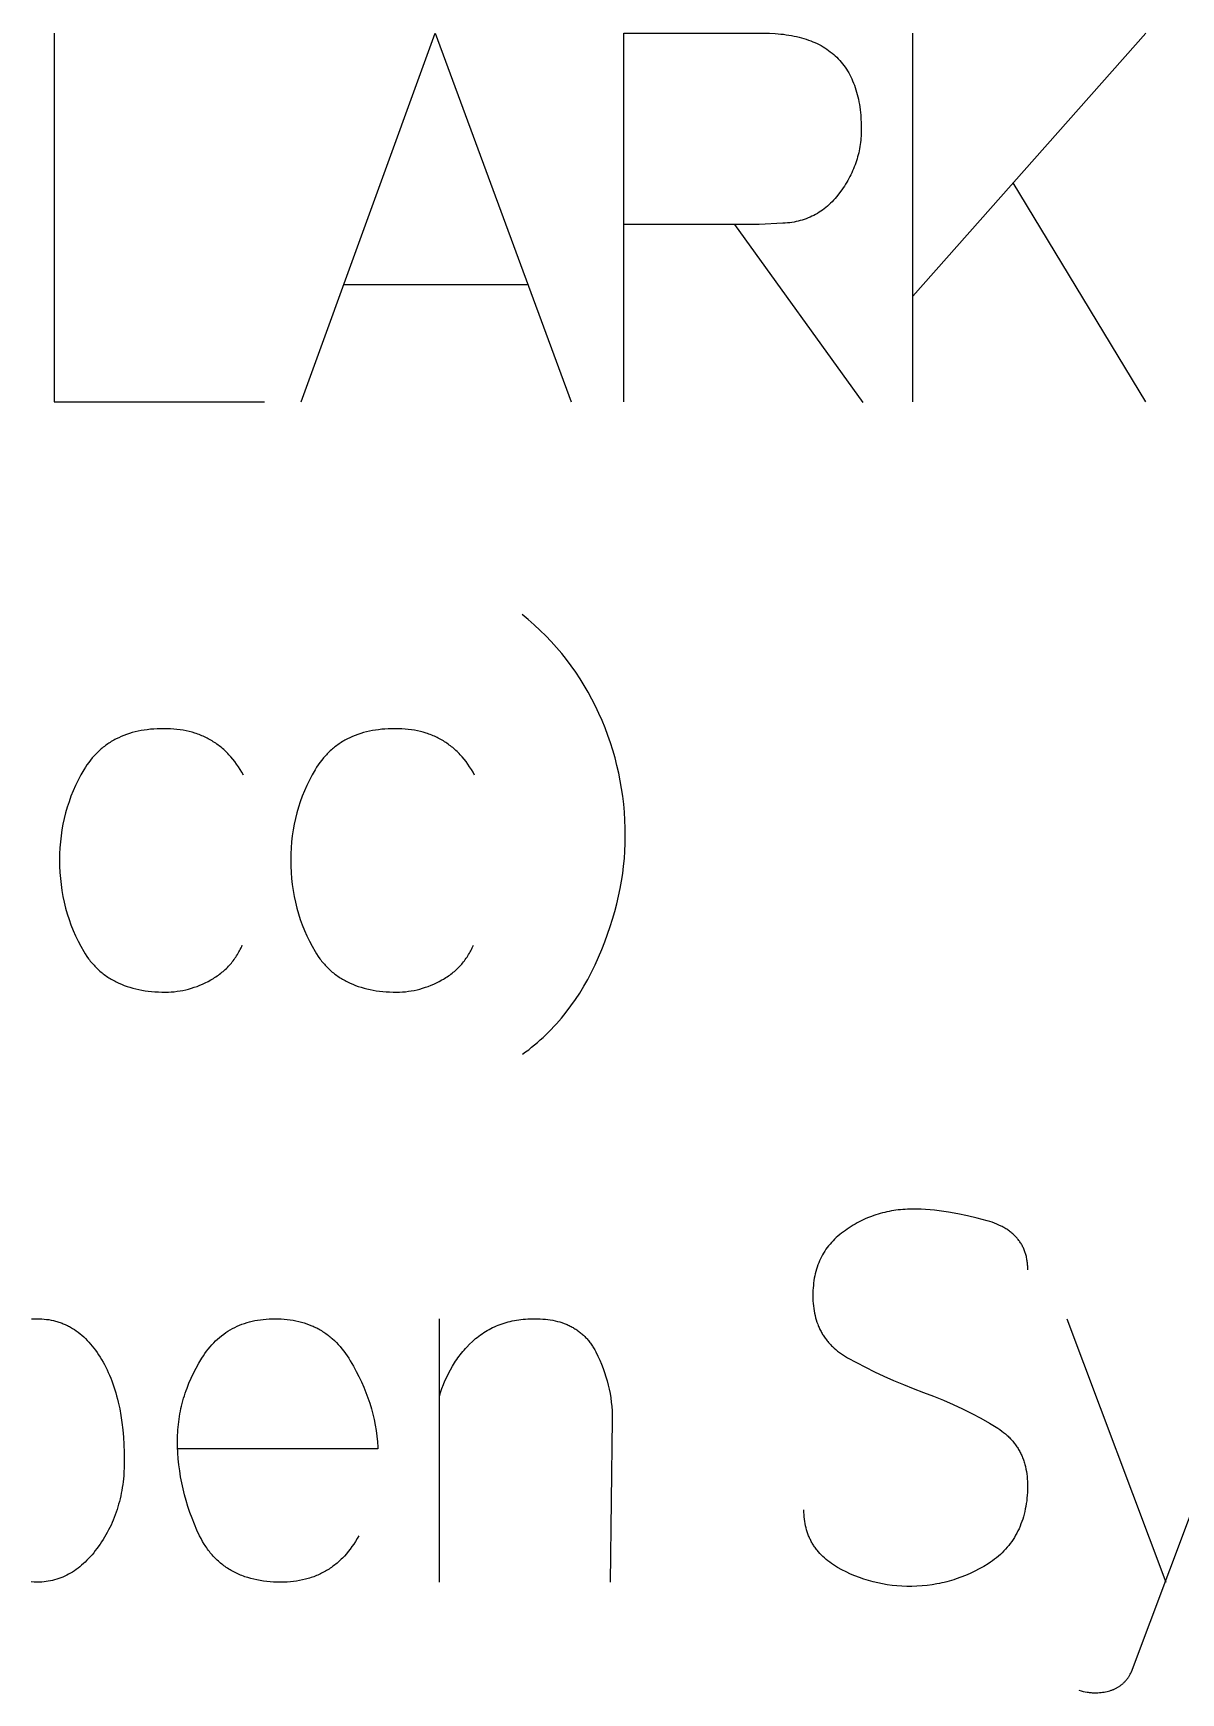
# Model space of a CAD drawing. Header units: millimetres. Extents: x -1220 to 1220, y -1930 to 4220.
# Drawn here: x -202.3 to 28, y 3886 to 4219 of the extents above; entities that cross this region are included whole.
import ezdxf

# ---------------------------------------------------------------- set-up
doc = ezdxf.new("R2010")
doc.units = ezdxf.units.MM
doc.layers.add('TC', color=220, linetype='CONTINUOUS', true_color=0xff00bb)

msp = doc.modelspace()

# ---------------------------------------------------------------- linework, layer by layer
at = {"layer": 'TC'}
for points in [[(-198.11, 4219.04), (-198.11, 4145.04), (-155.93, 4145.04)], [(-148.53, 4145.04), (-121.68, 4219.04), (-94.4, 4145.04)], [(-83.83, 4145.04), (-83.83, 4219.04), (-55.82, 4219.04), (-54.61, 4219.02), (-53.44, 4218.96), (-52.86, 4218.92), (-52.3, 4218.87), (-51.75, 4218.81), (-51.21, 4218.73), (-50.68, 4218.65), (-50.15, 4218.56), (-49.64, 4218.47), (-49.13, 4218.36), (-48.64, 4218.24), (-48.16, 4218.11), (-47.68, 4217.97), (-47.21, 4217.83), (-46.76, 4217.67), (-46.31, 4217.51), (-45.87, 4217.33), (-45.45, 4217.15), (-45.03, 4216.95), (-44.62, 4216.75), (-44.22, 4216.54), (-43.83, 4216.32), (-43.46, 4216.09), (-43.09, 4215.84), (-42.73, 4215.59), (-42.38, 4215.33), (-42.03, 4215.06), (-41.7, 4214.79), (-41.38, 4214.5), (-41.07, 4214.2), (-40.77, 4213.89), (-40.47, 4213.58), (-40.19, 4213.25), (-39.92, 4212.92), (-39.65, 4212.57), (-39.4, 4212.22), (-39.15, 4211.85), (-38.92, 4211.48), (-38.69, 4211.1), (-38.48, 4210.71), (-38.27, 4210.3), (-38.07, 4209.89), (-37.89, 4209.47), (-37.71, 4209.04), (-37.54, 4208.6), (-37.38, 4208.15), (-37.23, 4207.7), (-37.09, 4207.23), (-36.97, 4206.75), (-36.85, 4206.27), (-36.73, 4205.77), (-36.63, 4205.26), (-36.54, 4204.75), (-36.46, 4204.23), (-36.39, 4203.69), (-36.33, 4203.15), (-36.27, 4202.6), (-36.23, 4202.03), (-36.17, 4200.88), (-36.15, 4199.69), (-36.16, 4199.26), (-36.17, 4198.82), (-36.19, 4198.39), (-36.22, 4197.97), (-36.26, 4197.54), (-36.31, 4197.12), (-36.37, 4196.69), (-36.43, 4196.28), (-36.51, 4195.86), (-36.59, 4195.44), (-36.68, 4195.03), (-36.78, 4194.62), (-36.89, 4194.21), (-37, 4193.81), (-37.13, 4193.41), (-37.26, 4193), (-37.41, 4192.61), (-37.56, 4192.21), (-37.72, 4191.82), (-37.89, 4191.42), (-38.07, 4191.03), (-38.25, 4190.65), (-38.45, 4190.26), (-38.65, 4189.88), (-38.86, 4189.5), (-39.08, 4189.12), (-39.31, 4188.75), (-39.55, 4188.37), (-39.8, 4188), (-40.06, 4187.63), (-40.32, 4187.26), (-40.87, 4186.54), (-41.15, 4186.19), (-41.43, 4185.86), (-41.73, 4185.53), (-42.02, 4185.22), (-42.33, 4184.92), (-42.64, 4184.62), (-42.95, 4184.34), (-43.27, 4184.07), (-43.6, 4183.81), (-43.94, 4183.56), (-44.28, 4183.33), (-44.62, 4183.1), (-44.97, 4182.88), (-45.33, 4182.68), (-45.69, 4182.49), (-46.06, 4182.3), (-46.44, 4182.13), (-46.82, 4181.97), (-47.21, 4181.82), (-47.6, 4181.68), (-48, 4181.55), (-48.41, 4181.44), (-48.82, 4181.33), (-49.24, 4181.23), (-49.66, 4181.15), (-50.09, 4181.08), (-50.53, 4181.01), (-50.97, 4180.96), (-51.42, 4180.92), (-51.87, 4180.89), (-56.66, 4180.66), (-61.63, 4180.66), (-83.73, 4180.66)], [(-25.79, 4166.29), (20.93, 4219.04)], [(-25.79, 4145.04), (-25.79, 4219.04)], [(20.93, 4145.04), (-5.71, 4189.01)], [(-61.63, 4180.66), (-35.84, 4144.93)], [(-139.97, 4168.61), (-103.18, 4168.61)], [(-104.13, 4014.16), (-103.51, 4014.62), (-102.9, 4015.08), (-102.31, 4015.56), (-101.72, 4016.04), (-101.14, 4016.53), (-100.57, 4017.04), (-100, 4017.55), (-99.45, 4018.07), (-98.91, 4018.61), (-98.37, 4019.15), (-97.85, 4019.7), (-97.33, 4020.27), (-96.32, 4021.42), (-95.35, 4022.62), (-94.42, 4023.86), (-93.52, 4025.13), (-92.66, 4026.45), (-91.84, 4027.8), (-91.05, 4029.19), (-90.3, 4030.63), (-89.58, 4032.1), (-88.91, 4033.61), (-88.25, 4035.16), (-87.64, 4036.7), (-87.07, 4038.24), (-86.55, 4039.77), (-86.06, 4041.3), (-85.62, 4042.83), (-85.22, 4044.36), (-84.86, 4045.88), (-84.55, 4047.39), (-84.27, 4048.91), (-84.04, 4050.42), (-83.85, 4051.93), (-83.7, 4053.43), (-83.6, 4054.94), (-83.53, 4056.43), (-83.51, 4057.93), (-83.53, 4059.55), (-83.6, 4061.16), (-83.7, 4062.76), (-83.84, 4064.34), (-84.03, 4065.92), (-84.26, 4067.49), (-84.53, 4069.04), (-84.84, 4070.59), (-85.19, 4072.12), (-85.58, 4073.65), (-86.01, 4075.16), (-86.49, 4076.66), (-87, 4078.15), (-87.56, 4079.63), (-88.16, 4081.1), (-88.8, 4082.56), (-89.48, 4084), (-90.2, 4085.41), (-90.95, 4086.8), (-91.75, 4088.16), (-92.58, 4089.5), (-93.45, 4090.81), (-94.36, 4092.09), (-95.3, 4093.34), (-96.28, 4094.57), (-97.31, 4095.77), (-98.37, 4096.95), (-99.46, 4098.1), (-100.6, 4099.22), (-101.77, 4100.32), (-102.98, 4101.39), (-104.23, 4102.43)], [(-160.16, 4070.19), (-160.48, 4070.76), (-160.81, 4071.32), (-161.16, 4071.85), (-161.52, 4072.37), (-161.88, 4072.87), (-162.26, 4073.35), (-162.65, 4073.82), (-163.06, 4074.26), (-163.26, 4074.48), (-163.47, 4074.69), (-163.68, 4074.89), (-163.9, 4075.1), (-164.11, 4075.29), (-164.33, 4075.49), (-164.55, 4075.68), (-164.78, 4075.86), (-165.01, 4076.04), (-165.24, 4076.21), (-165.47, 4076.38), (-165.71, 4076.55), (-165.95, 4076.71), (-166.19, 4076.87), (-166.44, 4077.02), (-166.68, 4077.17), (-166.94, 4077.31), (-167.19, 4077.45), (-167.45, 4077.58), (-167.7, 4077.71), (-167.97, 4077.84), (-168.23, 4077.96), (-168.5, 4078.07), (-168.77, 4078.19), (-169.04, 4078.29), (-169.32, 4078.39), (-169.6, 4078.49), (-169.88, 4078.59), (-170.45, 4078.76), (-171.04, 4078.91), (-171.63, 4079.05), (-172.24, 4079.17), (-172.86, 4079.27), (-173.49, 4079.35), (-174.13, 4079.41), (-174.78, 4079.46), (-175.44, 4079.49), (-176.12, 4079.49), (-176.81, 4079.49), (-177.48, 4079.46), (-178.15, 4079.42), (-178.8, 4079.37), (-179.44, 4079.29), (-180.07, 4079.2), (-180.68, 4079.1), (-181.29, 4078.98), (-181.88, 4078.84), (-182.46, 4078.69), (-183.03, 4078.52), (-183.58, 4078.33), (-184.13, 4078.13), (-184.66, 4077.92), (-185.18, 4077.68), (-185.69, 4077.43), (-185.94, 4077.3), (-186.18, 4077.17), (-186.43, 4077.03), (-186.67, 4076.89), (-186.9, 4076.74), (-187.14, 4076.59), (-187.37, 4076.43), (-187.6, 4076.27), (-187.83, 4076.11), (-188.05, 4075.94), (-188.27, 4075.77), (-188.48, 4075.6), (-188.7, 4075.42), (-188.91, 4075.23), (-189.12, 4075.05), (-189.32, 4074.86), (-189.52, 4074.66), (-189.72, 4074.46), (-189.92, 4074.26), (-190.11, 4074.05), (-190.49, 4073.62), (-190.85, 4073.18), (-191.2, 4072.72), (-191.54, 4072.25), (-191.87, 4071.76), (-192.19, 4071.25), (-192.78, 4070.21), (-193.33, 4069.16), (-193.84, 4068.1), (-194.32, 4067.03), (-194.75, 4065.94), (-195.15, 4064.84), (-195.51, 4063.73), (-195.84, 4062.61), (-196.12, 4061.47), (-196.37, 4060.32), (-196.58, 4059.16), (-196.75, 4057.99), (-196.88, 4056.8), (-196.98, 4055.6), (-197.03, 4054.39), (-197.05, 4053.17), (-197.03, 4051.91), (-196.98, 4050.66), (-196.88, 4049.43), (-196.75, 4048.22), (-196.58, 4047.01), (-196.37, 4045.83), (-196.12, 4044.66), (-195.84, 4043.5), (-195.51, 4042.36), (-195.15, 4041.23), (-194.75, 4040.12), (-194.32, 4039.02), (-193.84, 4037.94), (-193.33, 4036.87), (-192.78, 4035.82), (-192.19, 4034.78), (-191.88, 4034.28), (-191.55, 4033.79), (-191.22, 4033.32), (-191.04, 4033.09), (-190.87, 4032.87), (-190.69, 4032.65), (-190.51, 4032.43), (-190.32, 4032.22), (-190.13, 4032.01), (-189.94, 4031.81), (-189.74, 4031.61), (-189.54, 4031.41), (-189.34, 4031.22), (-189.13, 4031.03), (-188.93, 4030.84), (-188.71, 4030.66), (-188.5, 4030.48), (-188.28, 4030.31), (-188.06, 4030.14), (-187.83, 4029.98), (-187.6, 4029.82), (-187.37, 4029.66), (-187.14, 4029.51), (-186.9, 4029.36), (-186.66, 4029.21), (-186.41, 4029.07), (-186.17, 4028.93), (-185.91, 4028.8), (-185.66, 4028.67), (-185.14, 4028.43), (-184.61, 4028.2), (-184.07, 4027.98), (-183.51, 4027.78), (-182.94, 4027.6), (-182.35, 4027.43), (-181.76, 4027.28), (-181.15, 4027.15), (-180.53, 4027.03), (-179.89, 4026.92), (-179.24, 4026.84), (-178.58, 4026.76), (-177.9, 4026.71), (-177.22, 4026.67), (-176.52, 4026.64), (-175.8, 4026.64), (-175.21, 4026.65), (-174.62, 4026.67), (-174.03, 4026.72), (-173.45, 4026.79), (-172.87, 4026.87), (-172.29, 4026.98), (-171.72, 4027.1), (-171.15, 4027.24), (-170.58, 4027.41), (-170.02, 4027.59), (-169.46, 4027.79), (-168.9, 4028), (-168.35, 4028.24), (-167.8, 4028.5), (-167.25, 4028.77), (-166.71, 4029.07), (-166.44, 4029.22), (-166.18, 4029.38), (-165.92, 4029.54), (-165.66, 4029.71), (-165.41, 4029.88), (-165.17, 4030.05), (-164.93, 4030.23), (-164.69, 4030.42), (-164.46, 4030.6), (-164.23, 4030.79), (-164.01, 4030.99), (-163.79, 4031.19), (-163.57, 4031.39), (-163.36, 4031.6), (-163.16, 4031.81), (-162.96, 4032.03), (-162.76, 4032.25), (-162.57, 4032.47), (-162.38, 4032.7), (-162.2, 4032.93), (-162.02, 4033.17), (-161.85, 4033.41), (-161.68, 4033.66), (-161.52, 4033.9), (-161.36, 4034.16), (-161.2, 4034.42), (-161.05, 4034.68), (-160.91, 4034.94), (-160.77, 4035.21), (-160.63, 4035.49), (-160.5, 4035.76), (-160.37, 4036.05)], [(-113.75, 4070.19), (-114.07, 4070.76), (-114.41, 4071.32), (-114.75, 4071.85), (-115.11, 4072.37), (-115.48, 4072.87), (-115.86, 4073.35), (-116.25, 4073.82), (-116.65, 4074.26), (-116.85, 4074.48), (-117.06, 4074.69), (-117.27, 4074.89), (-117.49, 4075.1), (-117.7, 4075.29), (-117.92, 4075.49), (-118.15, 4075.68), (-118.37, 4075.86), (-118.6, 4076.04), (-118.83, 4076.21), (-119.06, 4076.38), (-119.3, 4076.55), (-119.54, 4076.71), (-119.78, 4076.87), (-120.03, 4077.02), (-120.28, 4077.17), (-120.53, 4077.31), (-120.78, 4077.45), (-121.04, 4077.58), (-121.3, 4077.71), (-121.56, 4077.84), (-121.82, 4077.96), (-122.09, 4078.07), (-122.36, 4078.19), (-122.64, 4078.29), (-122.91, 4078.39), (-123.19, 4078.49), (-123.47, 4078.59), (-124.05, 4078.76), (-124.63, 4078.91), (-125.23, 4079.05), (-125.83, 4079.17), (-126.45, 4079.27), (-127.08, 4079.35), (-127.72, 4079.41), (-128.37, 4079.46), (-129.04, 4079.49), (-129.71, 4079.49), (-130.4, 4079.49), (-131.07, 4079.46), (-131.74, 4079.42), (-132.39, 4079.37), (-133.03, 4079.29), (-133.66, 4079.2), (-134.27, 4079.1), (-134.88, 4078.98), (-135.47, 4078.84), (-136.05, 4078.69), (-136.62, 4078.52), (-137.17, 4078.33), (-137.72, 4078.13), (-138.25, 4077.92), (-138.77, 4077.68), (-139.28, 4077.43), (-139.53, 4077.3), (-139.77, 4077.17), (-140.02, 4077.03), (-140.26, 4076.89), (-140.5, 4076.74), (-140.73, 4076.59), (-140.96, 4076.43), (-141.19, 4076.27), (-141.42, 4076.11), (-141.64, 4075.94), (-141.86, 4075.77), (-142.08, 4075.6), (-142.29, 4075.42), (-142.5, 4075.23), (-142.71, 4075.05), (-142.91, 4074.86), (-143.11, 4074.66), (-143.31, 4074.46), (-143.51, 4074.26), (-143.7, 4074.05), (-144.08, 4073.62), (-144.44, 4073.18), (-144.79, 4072.72), (-145.13, 4072.25), (-145.46, 4071.76), (-145.78, 4071.25), (-146.37, 4070.21), (-146.92, 4069.16), (-147.43, 4068.1), (-147.91, 4067.03), (-148.34, 4065.94), (-148.74, 4064.84), (-149.1, 4063.73), (-149.43, 4062.61), (-149.71, 4061.47), (-149.96, 4060.32), (-150.17, 4059.16), (-150.34, 4057.99), (-150.47, 4056.8), (-150.57, 4055.6), (-150.62, 4054.39), (-150.64, 4053.17), (-150.62, 4051.91), (-150.57, 4050.66), (-150.47, 4049.43), (-150.34, 4048.22), (-150.17, 4047.01), (-149.96, 4045.83), (-149.71, 4044.66), (-149.43, 4043.5), (-149.1, 4042.36), (-148.74, 4041.23), (-148.34, 4040.12), (-147.91, 4039.02), (-147.43, 4037.94), (-146.92, 4036.87), (-146.37, 4035.82), (-145.78, 4034.78), (-145.47, 4034.28), (-145.15, 4033.79), (-144.81, 4033.32), (-144.64, 4033.09), (-144.46, 4032.87), (-144.28, 4032.65), (-144.1, 4032.43), (-143.91, 4032.22), (-143.72, 4032.01), (-143.53, 4031.81), (-143.33, 4031.61), (-143.13, 4031.41), (-142.93, 4031.22), (-142.73, 4031.03), (-142.52, 4030.84), (-142.31, 4030.66), (-142.09, 4030.48), (-141.87, 4030.31), (-141.65, 4030.14), (-141.42, 4029.98), (-141.2, 4029.82), (-140.96, 4029.66), (-140.73, 4029.51), (-140.49, 4029.36), (-140.25, 4029.21), (-140.01, 4029.07), (-139.76, 4028.93), (-139.51, 4028.8), (-139.25, 4028.67), (-138.73, 4028.43), (-138.2, 4028.2), (-137.66, 4027.98), (-137.1, 4027.78), (-136.53, 4027.6), (-135.95, 4027.43), (-135.35, 4027.28), (-134.74, 4027.15), (-134.12, 4027.03), (-133.48, 4026.92), (-132.83, 4026.84), (-132.17, 4026.76), (-131.5, 4026.71), (-130.81, 4026.67), (-130.11, 4026.64), (-129.39, 4026.64), (-128.8, 4026.65), (-128.21, 4026.67), (-127.62, 4026.72), (-127.04, 4026.79), (-126.46, 4026.87), (-125.89, 4026.98), (-125.31, 4027.1), (-124.74, 4027.24), (-124.18, 4027.41), (-123.61, 4027.59), (-123.05, 4027.79), (-122.5, 4028), (-121.94, 4028.24), (-121.39, 4028.5), (-120.85, 4028.77), (-120.3, 4029.07), (-120.03, 4029.22), (-119.77, 4029.38), (-119.51, 4029.54), (-119.26, 4029.71), (-119, 4029.88), (-118.76, 4030.05), (-118.52, 4030.23), (-118.28, 4030.42), (-118.05, 4030.6), (-117.82, 4030.79), (-117.6, 4030.99), (-117.38, 4031.19), (-117.16, 4031.39), (-116.96, 4031.6), (-116.75, 4031.81), (-116.55, 4032.03), (-116.35, 4032.25), (-116.16, 4032.47), (-115.98, 4032.7), (-115.79, 4032.93), (-115.62, 4033.17), (-115.44, 4033.41), (-115.27, 4033.66), (-115.11, 4033.9), (-114.95, 4034.16), (-114.79, 4034.42), (-114.64, 4034.68), (-114.5, 4034.94), (-114.36, 4035.21), (-114.22, 4035.49), (-114.09, 4035.76), (-113.96, 4036.05)], [(-2.75, 3970.93), (-2.76, 3971.39), (-2.77, 3971.62), (-2.78, 3971.84), (-2.8, 3972.07), (-2.82, 3972.29), (-2.85, 3972.51), (-2.88, 3972.72), (-2.91, 3972.93), (-2.95, 3973.14), (-2.99, 3973.35), (-3.03, 3973.56), (-3.08, 3973.76), (-3.14, 3973.96), (-3.2, 3974.16), (-3.26, 3974.35), (-3.32, 3974.55), (-3.39, 3974.74), (-3.47, 3974.93), (-3.54, 3975.11), (-3.62, 3975.29), (-3.71, 3975.47), (-3.8, 3975.65), (-3.89, 3975.83), (-3.99, 3976), (-4.09, 3976.17), (-4.2, 3976.34), (-4.31, 3976.5), (-4.42, 3976.66), (-4.54, 3976.82), (-4.66, 3976.98), (-4.78, 3977.14), (-4.91, 3977.29), (-5.05, 3977.44), (-5.18, 3977.59), (-5.32, 3977.73), (-5.47, 3977.87), (-5.62, 3978.01), (-5.77, 3978.15), (-5.93, 3978.28), (-6.09, 3978.42), (-6.25, 3978.55), (-6.42, 3978.67), (-6.6, 3978.8), (-6.77, 3978.92), (-6.95, 3979.04), (-7.14, 3979.16), (-7.33, 3979.27), (-7.52, 3979.38), (-7.72, 3979.49), (-7.92, 3979.6), (-8.12, 3979.7), (-8.54, 3979.9), (-8.98, 3980.09), (-9.43, 3980.28), (-9.9, 3980.45), (-10.39, 3980.61), (-10.89, 3980.76), (-12.88, 3981.3), (-14.84, 3981.77), (-16.77, 3982.17), (-18.66, 3982.5), (-19.59, 3982.64), (-20.52, 3982.76), (-21.44, 3982.86), (-22.34, 3982.94), (-23.25, 3983), (-24.14, 3983.05), (-25.02, 3983.07), (-25.9, 3983.08), (-26.38, 3983.08), (-26.86, 3983.06), (-27.33, 3983.04), (-27.8, 3983.01), (-28.27, 3982.97), (-28.74, 3982.92), (-29.2, 3982.87), (-29.66, 3982.8), (-30.12, 3982.72), (-30.57, 3982.64), (-31.02, 3982.55), (-31.46, 3982.44), (-31.91, 3982.33), (-32.35, 3982.21), (-32.79, 3982.08), (-33.22, 3981.95), (-33.65, 3981.8), (-34.08, 3981.64), (-34.5, 3981.48), (-34.93, 3981.31), (-35.35, 3981.12), (-35.76, 3980.93), (-36.17, 3980.73), (-36.58, 3980.53), (-36.99, 3980.31), (-37.39, 3980.08), (-37.79, 3979.85), (-38.19, 3979.6), (-38.58, 3979.35), (-38.98, 3979.09), (-39.36, 3978.82), (-39.75, 3978.54), (-40.13, 3978.26), (-40.49, 3977.97), (-40.84, 3977.67), (-41.19, 3977.37), (-41.51, 3977.05), (-41.83, 3976.73), (-42.14, 3976.41), (-42.43, 3976.07), (-42.71, 3975.73), (-42.98, 3975.38), (-43.24, 3975.02), (-43.48, 3974.66), (-43.72, 3974.28), (-43.94, 3973.9), (-44.15, 3973.52), (-44.35, 3973.12), (-44.53, 3972.72), (-44.71, 3972.3), (-44.87, 3971.89), (-45.02, 3971.46), (-45.16, 3971.02), (-45.28, 3970.58), (-45.39, 3970.13), (-45.5, 3969.68), (-45.59, 3969.21), (-45.66, 3968.74), (-45.73, 3968.26), (-45.78, 3967.77), (-45.83, 3967.28), (-45.86, 3966.77), (-45.87, 3966.26), (-45.88, 3965.75), (-45.87, 3965.21), (-45.85, 3964.69), (-45.82, 3964.18), (-45.77, 3963.68), (-45.71, 3963.18), (-45.63, 3962.7), (-45.55, 3962.22), (-45.44, 3961.75), (-45.33, 3961.3), (-45.2, 3960.85), (-45.06, 3960.41), (-44.9, 3959.98), (-44.81, 3959.77), (-44.73, 3959.56), (-44.64, 3959.35), (-44.54, 3959.14), (-44.45, 3958.94), (-44.35, 3958.74), (-44.24, 3958.54), (-44.14, 3958.35), (-44.02, 3958.15), (-43.91, 3957.96), (-43.79, 3957.77), (-43.67, 3957.58), (-43.55, 3957.4), (-43.42, 3957.22), (-43.29, 3957.04), (-43.15, 3956.86), (-43.02, 3956.68), (-42.87, 3956.51), (-42.73, 3956.34), (-42.58, 3956.17), (-42.43, 3956), (-42.28, 3955.84), (-42.12, 3955.68), (-41.95, 3955.52), (-41.62, 3955.21), (-41.27, 3954.9), (-40.91, 3954.61), (-40.54, 3954.32), (-40.15, 3954.05), (-39.75, 3953.78), (-39.33, 3953.52), (-38.9, 3953.27), (-37.14, 3952.31), (-35.33, 3951.37), (-33.49, 3950.46), (-31.61, 3949.57), (-29.69, 3948.71), (-27.72, 3947.88), (-25.72, 3947.07), (-23.68, 3946.29), (-21.64, 3945.53), (-19.66, 3944.73), (-17.72, 3943.9), (-15.83, 3943.02), (-13.99, 3942.1), (-12.2, 3941.14), (-10.46, 3940.14), (-8.77, 3939.11), (-8.36, 3938.84), (-7.97, 3938.56), (-7.59, 3938.27), (-7.41, 3938.12), (-7.22, 3937.97), (-7.05, 3937.82), (-6.87, 3937.66), (-6.7, 3937.51), (-6.54, 3937.35), (-6.37, 3937.18), (-6.21, 3937.02), (-6.06, 3936.85), (-5.91, 3936.68), (-5.76, 3936.51), (-5.61, 3936.33), (-5.47, 3936.16), (-5.33, 3935.98), (-5.2, 3935.8), (-5.07, 3935.61), (-4.94, 3935.42), (-4.82, 3935.24), (-4.7, 3935.04), (-4.58, 3934.85), (-4.47, 3934.65), (-4.36, 3934.45), (-4.26, 3934.25), (-4.16, 3934.05), (-4.06, 3933.84), (-3.96, 3933.63), (-3.87, 3933.42), (-3.79, 3933.21), (-3.7, 3932.99), (-3.62, 3932.78), (-3.55, 3932.56), (-3.47, 3932.33), (-3.4, 3932.11), (-3.34, 3931.88), (-3.22, 3931.42), (-3.11, 3930.94), (-3.02, 3930.46), (-2.95, 3929.97), (-2.88, 3929.47), (-2.84, 3928.95), (-2.8, 3928.43), (-2.78, 3927.9), (-2.78, 3927.36), (-2.79, 3926.81), (-2.81, 3926.25), (-2.85, 3925.68), (-2.91, 3925.11), (-2.97, 3924.55), (-3.05, 3924), (-3.14, 3923.45), (-3.24, 3922.92), (-3.35, 3922.39), (-3.48, 3921.88), (-3.62, 3921.37), (-3.77, 3920.87), (-3.94, 3920.39), (-4.11, 3919.91), (-4.3, 3919.44), (-4.5, 3918.97), (-4.72, 3918.52), (-4.94, 3918.08), (-5.18, 3917.65), (-5.43, 3917.22), (-5.69, 3916.8), (-5.97, 3916.4), (-6.26, 3916), (-6.56, 3915.61), (-6.87, 3915.23), (-7.19, 3914.86), (-7.53, 3914.5), (-7.88, 3914.15), (-8.24, 3913.81), (-8.62, 3913.47), (-9.01, 3913.15), (-9.4, 3912.83), (-9.82, 3912.52), (-10.24, 3912.23), (-10.68, 3911.94), (-11.57, 3911.4), (-12.47, 3910.89), (-13.37, 3910.42), (-14.29, 3909.99), (-15.22, 3909.59), (-16.15, 3909.22), (-17.1, 3908.88), (-17.57, 3908.73), (-18.05, 3908.58), (-18.53, 3908.44), (-19.01, 3908.31), (-19.5, 3908.19), (-19.98, 3908.08), (-20.47, 3907.98), (-20.97, 3907.88), (-21.96, 3907.71), (-22.95, 3907.58), (-23.96, 3907.49), (-24.98, 3907.42), (-26.01, 3907.39), (-27.02, 3907.39), (-28.02, 3907.43), (-29.01, 3907.49), (-29.99, 3907.59), (-30.96, 3907.72), (-31.92, 3907.88), (-32.86, 3908.07), (-33.8, 3908.29), (-34.73, 3908.54), (-35.64, 3908.83), (-36.55, 3909.14), (-37.44, 3909.49), (-38.33, 3909.87), (-39.2, 3910.28), (-40.06, 3910.72), (-40.91, 3911.2), (-41.33, 3911.45), (-41.73, 3911.7), (-42.12, 3911.96), (-42.5, 3912.23), (-42.86, 3912.51), (-43.21, 3912.79), (-43.55, 3913.09), (-43.87, 3913.38), (-44.18, 3913.69), (-44.48, 3914), (-44.76, 3914.32), (-45.03, 3914.65), (-45.16, 3914.82), (-45.29, 3914.99), (-45.42, 3915.16), (-45.54, 3915.33), (-45.65, 3915.5), (-45.77, 3915.68), (-45.88, 3915.85), (-45.99, 3916.03), (-46.09, 3916.21), (-46.19, 3916.4), (-46.29, 3916.58), (-46.38, 3916.77), (-46.47, 3916.96), (-46.56, 3917.15), (-46.64, 3917.34), (-46.73, 3917.53), (-46.8, 3917.73), (-46.88, 3917.92), (-46.95, 3918.12), (-47.02, 3918.32), (-47.14, 3918.73), (-47.25, 3919.15), (-47.35, 3919.57), (-47.44, 3920), (-47.51, 3920.43), (-47.57, 3920.87), (-47.62, 3921.33), (-47.65, 3921.78), (-47.67, 3922.25), (-47.68, 3922.72)], [(-202.67, 3961.06), (-202.31, 3961.08), (-201.95, 3961.09), (-201.6, 3961.09), (-201.1, 3961.09), (-200.62, 3961.06), (-200.14, 3961.03), (-199.66, 3960.97), (-199.2, 3960.91), (-198.74, 3960.82), (-198.28, 3960.72), (-197.83, 3960.61), (-197.61, 3960.55), (-197.39, 3960.48), (-197.17, 3960.41), (-196.95, 3960.34), (-196.74, 3960.26), (-196.52, 3960.18), (-196.31, 3960.1), (-196.1, 3960.01), (-195.89, 3959.92), (-195.68, 3959.82), (-195.47, 3959.72), (-195.27, 3959.62), (-195.06, 3959.51), (-194.86, 3959.4), (-194.46, 3959.16), (-194.07, 3958.92), (-193.68, 3958.65), (-193.3, 3958.37), (-192.92, 3958.08), (-192.56, 3957.77), (-192.19, 3957.45), (-191.84, 3957.11), (-191.49, 3956.75), (-191.14, 3956.38), (-190.81, 3956), (-190.48, 3955.6), (-190.15, 3955.19), (-189.83, 3954.76), (-189.52, 3954.31), (-189.21, 3953.85), (-188.91, 3953.38), (-188.61, 3952.89), (-188.32, 3952.39), (-188.04, 3951.88), (-187.77, 3951.37), (-187.51, 3950.84), (-187.26, 3950.3), (-187.02, 3949.75), (-186.78, 3949.19), (-186.56, 3948.62), (-186.35, 3948.04), (-186.14, 3947.45), (-185.95, 3946.85), (-185.76, 3946.23), (-185.59, 3945.61), (-185.42, 3944.98), (-185.26, 3944.34), (-184.98, 3943.02), (-184.73, 3941.67), (-184.52, 3940.27), (-184.35, 3938.83), (-184.22, 3937.35), (-184.12, 3935.83), (-184.07, 3934.26), (-184.05, 3932.66), (-184.07, 3931.41), (-184.13, 3930.19), (-184.17, 3929.59), (-184.23, 3928.99), (-184.3, 3928.4), (-184.37, 3927.81), (-184.46, 3927.23), (-184.55, 3926.66), (-184.66, 3926.09), (-184.78, 3925.53), (-184.9, 3924.97), (-185.04, 3924.42), (-185.19, 3923.87), (-185.34, 3923.33), (-185.51, 3922.79), (-185.69, 3922.26), (-185.87, 3921.74), (-186.07, 3921.22), (-186.28, 3920.7), (-186.5, 3920.2), (-186.72, 3919.69), (-186.96, 3919.2), (-187.21, 3918.71), (-187.47, 3918.22), (-187.74, 3917.74), (-188.01, 3917.27), (-188.3, 3916.8), (-188.6, 3916.34), (-188.91, 3915.88), (-189.55, 3914.98), (-189.87, 3914.56), (-190.2, 3914.14), (-190.53, 3913.74), (-190.87, 3913.35), (-191.21, 3912.98), (-191.55, 3912.62), (-191.9, 3912.28), (-192.25, 3911.95), (-192.61, 3911.63), (-192.97, 3911.33), (-193.33, 3911.04), (-193.7, 3910.77), (-194.07, 3910.51), (-194.45, 3910.27), (-194.83, 3910.03), (-195.22, 3909.82), (-195.61, 3909.61), (-196, 3909.42), (-196.4, 3909.25), (-196.8, 3909.09), (-197.2, 3908.94), (-197.61, 3908.81), (-198.03, 3908.69), (-198.45, 3908.58), (-198.87, 3908.49), (-199.3, 3908.41), (-199.73, 3908.35), (-200.16, 3908.3), (-200.6, 3908.27), (-201.04, 3908.24), (-201.49, 3908.24), (-202.13, 3908.25), (-202.77, 3908.28)], [(-137.01, 3917.54), (-137.33, 3916.97), (-137.66, 3916.41), (-138.01, 3915.88), (-138.36, 3915.36), (-138.73, 3914.86), (-139.1, 3914.38), (-139.49, 3913.91), (-139.89, 3913.47), (-140.29, 3913.04), (-140.5, 3912.84), (-140.71, 3912.63), (-140.93, 3912.44), (-141.14, 3912.24), (-141.36, 3912.05), (-141.58, 3911.87), (-141.81, 3911.69), (-142.04, 3911.52), (-142.27, 3911.35), (-142.5, 3911.18), (-142.73, 3911.02), (-142.97, 3910.86), (-143.21, 3910.71), (-143.45, 3910.56), (-143.7, 3910.42), (-143.95, 3910.28), (-144.2, 3910.15), (-144.45, 3910.02), (-144.71, 3909.89), (-144.97, 3909.77), (-145.23, 3909.66), (-145.5, 3909.55), (-145.76, 3909.44), (-146.03, 3909.34), (-146.31, 3909.24), (-146.58, 3909.15), (-146.86, 3909.06), (-147.14, 3908.97), (-147.71, 3908.82), (-148.29, 3908.68), (-148.88, 3908.56), (-149.48, 3908.46), (-150.09, 3908.38), (-150.72, 3908.32), (-151.35, 3908.27), (-152, 3908.25), (-152.65, 3908.24), (-153.38, 3908.25), (-154.09, 3908.27), (-154.79, 3908.32), (-155.47, 3908.38), (-156.14, 3908.46), (-156.8, 3908.56), (-157.44, 3908.68), (-158.07, 3908.82), (-158.68, 3908.97), (-159.28, 3909.15), (-159.58, 3909.24), (-159.87, 3909.34), (-160.16, 3909.44), (-160.44, 3909.55), (-160.72, 3909.66), (-161, 3909.77), (-161.27, 3909.89), (-161.54, 3910.02), (-161.81, 3910.15), (-162.07, 3910.28), (-162.33, 3910.42), (-162.59, 3910.56), (-162.84, 3910.71), (-163.09, 3910.86), (-163.34, 3911.02), (-163.58, 3911.18), (-163.82, 3911.35), (-164.05, 3911.52), (-164.28, 3911.69), (-164.51, 3911.87), (-164.74, 3912.05), (-164.96, 3912.24), (-165.17, 3912.44), (-165.39, 3912.63), (-165.6, 3912.84), (-165.81, 3913.04), (-166.01, 3913.25), (-166.21, 3913.47), (-166.41, 3913.69), (-166.6, 3913.91), (-166.79, 3914.14), (-166.97, 3914.38), (-167.16, 3914.62), (-167.33, 3914.86), (-167.51, 3915.11), (-167.68, 3915.36), (-167.85, 3915.62), (-168.02, 3915.88), (-168.33, 3916.41), (-168.64, 3916.97), (-168.93, 3917.54), (-169.47, 3918.7), (-169.97, 3919.87), (-170.44, 3921.05), (-170.87, 3922.22), (-171.27, 3923.41), (-171.64, 3924.59), (-171.97, 3925.78), (-172.26, 3926.97), (-172.52, 3928.17), (-172.75, 3929.37), (-172.94, 3930.58), (-173.09, 3931.79), (-173.21, 3933.01), (-173.3, 3934.22), (-173.35, 3935.45), (-173.37, 3936.67), (-173.37, 3937.22), (-173.35, 3937.75), (-173.33, 3938.29), (-173.3, 3938.83), (-173.25, 3939.36), (-173.2, 3939.9), (-173.14, 3940.43), (-173.07, 3940.96), (-172.99, 3941.48), (-172.9, 3942.01), (-172.8, 3942.53), (-172.69, 3943.06), (-172.57, 3943.58), (-172.44, 3944.1), (-172.3, 3944.62), (-172.16, 3945.13), (-172, 3945.65), (-171.83, 3946.16), (-171.66, 3946.67), (-171.47, 3947.18), (-171.07, 3948.19), (-170.64, 3949.2), (-170.16, 3950.2), (-169.65, 3951.2), (-169.1, 3952.18), (-168.51, 3953.17), (-168.19, 3953.65), (-167.87, 3954.13), (-167.53, 3954.58), (-167.19, 3955.02), (-166.84, 3955.45), (-166.48, 3955.86), (-166.11, 3956.25), (-165.73, 3956.63), (-165.34, 3957), (-164.94, 3957.35), (-164.53, 3957.68), (-164.11, 3958), (-163.69, 3958.3), (-163.25, 3958.59), (-162.8, 3958.86), (-162.35, 3959.11), (-161.89, 3959.35), (-161.41, 3959.58), (-160.93, 3959.79), (-160.44, 3959.98), (-159.94, 3960.16), (-159.43, 3960.32), (-158.91, 3960.47), (-158.38, 3960.6), (-157.84, 3960.71), (-157.29, 3960.82), (-156.74, 3960.9), (-156.17, 3960.97), (-155.6, 3961.02), (-155.01, 3961.06), (-154.42, 3961.09), (-153.81, 3961.09), (-153.18, 3961.09), (-152.57, 3961.06), (-151.96, 3961.02), (-151.36, 3960.96), (-150.77, 3960.89), (-150.19, 3960.8), (-149.62, 3960.69), (-149.06, 3960.57), (-148.52, 3960.43), (-147.98, 3960.27), (-147.45, 3960.09), (-146.93, 3959.9), (-146.42, 3959.7), (-146.17, 3959.59), (-145.93, 3959.48), (-145.68, 3959.36), (-145.44, 3959.24), (-145.2, 3959.11), (-144.96, 3958.98), (-144.73, 3958.85), (-144.49, 3958.71), (-144.26, 3958.56), (-144.04, 3958.42), (-143.81, 3958.27), (-143.59, 3958.11), (-143.37, 3957.95), (-143.15, 3957.79), (-142.94, 3957.62), (-142.72, 3957.45), (-142.52, 3957.28), (-142.31, 3957.1), (-141.9, 3956.73), (-141.5, 3956.34), (-141.12, 3955.93), (-140.74, 3955.51), (-140.38, 3955.07), (-140.02, 3954.62), (-139.67, 3954.15), (-139.34, 3953.66), (-139.01, 3953.16), (-138.7, 3952.64), (-138.08, 3951.59), (-137.5, 3950.54), (-136.96, 3949.48), (-136.45, 3948.42), (-135.98, 3947.36), (-135.55, 3946.28), (-135.15, 3945.21), (-134.79, 3944.13), (-134.46, 3943.04), (-134.17, 3941.95), (-133.92, 3940.85), (-133.7, 3939.75), (-133.52, 3938.65), (-133.38, 3937.54), (-133.27, 3936.42), (-133.2, 3935.3), (-133.2, 3934.98), (-173.48, 3934.98)], [(-120.83, 3945.45), (-120.58, 3946.27), (-120.31, 3947.08), (-120.02, 3947.87), (-119.7, 3948.64), (-119.36, 3949.39), (-119, 3950.13), (-118.62, 3950.85), (-118.21, 3951.55), (-117.79, 3952.24), (-117.57, 3952.57), (-117.34, 3952.91), (-117.1, 3953.23), (-116.87, 3953.56), (-116.62, 3953.88), (-116.37, 3954.19), (-116.12, 3954.5), (-115.85, 3954.81), (-115.59, 3955.11), (-115.32, 3955.4), (-114.75, 3955.98), (-114.17, 3956.55), (-113.86, 3956.83), (-113.55, 3957.1), (-113.24, 3957.36), (-112.91, 3957.61), (-112.58, 3957.86), (-112.25, 3958.09), (-111.91, 3958.32), (-111.57, 3958.54), (-111.22, 3958.75), (-110.86, 3958.95), (-110.5, 3959.14), (-110.14, 3959.32), (-109.77, 3959.49), (-109.39, 3959.66), (-109.01, 3959.81), (-108.62, 3959.96), (-108.23, 3960.1), (-107.83, 3960.22), (-107.43, 3960.34), (-107.02, 3960.45), (-106.6, 3960.56), (-106.19, 3960.65), (-105.76, 3960.73), (-105.33, 3960.81), (-104.9, 3960.88), (-104.45, 3960.93), (-104.01, 3960.98), (-103.56, 3961.02), (-103.1, 3961.05), (-102.64, 3961.08), (-102.17, 3961.09), (-101.7, 3961.09), (-101.15, 3961.09), (-100.61, 3961.07), (-100.08, 3961.04), (-99.56, 3960.99), (-99.06, 3960.93), (-98.56, 3960.86), (-98.07, 3960.78), (-97.6, 3960.68), (-97.14, 3960.57), (-96.68, 3960.44), (-96.24, 3960.31), (-95.81, 3960.16), (-95.6, 3960.08), (-95.39, 3959.99), (-95.18, 3959.91), (-94.98, 3959.82), (-94.78, 3959.73), (-94.58, 3959.63), (-94.38, 3959.53), (-94.19, 3959.43), (-94, 3959.32), (-93.81, 3959.21), (-93.63, 3959.1), (-93.45, 3958.99), (-93.27, 3958.87), (-93.09, 3958.75), (-92.92, 3958.62), (-92.74, 3958.49), (-92.58, 3958.36), (-92.41, 3958.23), (-92.25, 3958.09), (-92.09, 3957.95), (-91.93, 3957.8), (-91.77, 3957.65), (-91.62, 3957.5), (-91.47, 3957.35), (-91.32, 3957.19), (-91.18, 3957.03), (-91.03, 3956.86), (-90.9, 3956.7), (-90.76, 3956.53), (-90.63, 3956.35), (-90.49, 3956.18), (-90.37, 3956), (-90.24, 3955.81), (-90.12, 3955.62), (-90, 3955.43), (-89.88, 3955.24), (-89.65, 3954.84), (-89.43, 3954.43), (-89.02, 3953.61), (-88.64, 3952.79), (-88.29, 3951.96), (-87.96, 3951.13), (-87.66, 3950.3), (-87.39, 3949.46), (-87.14, 3948.62), (-86.92, 3947.77), (-86.73, 3946.93), (-86.57, 3946.08), (-86.43, 3945.22), (-86.32, 3944.36), (-86.24, 3943.5), (-86.18, 3942.64), (-86.16, 3941.77), (-86.16, 3940.9), (-86.58, 3908.24)], [(-120.83, 3908.24), (-120.83, 3961.09)], [(5.07, 3961.09), (24.95, 3908.24)], [(7.51, 3886.57), (7.95, 3886.44), (8.38, 3886.33), (8.79, 3886.24), (9.2, 3886.17), (9.39, 3886.14), (9.59, 3886.11), (9.78, 3886.09), (9.96, 3886.07), (10.15, 3886.06), (10.33, 3886.05), (10.5, 3886.04), (10.68, 3886.04), (11.01, 3886.04), (11.34, 3886.05), (11.66, 3886.07), (11.97, 3886.1), (12.28, 3886.14), (12.58, 3886.19), (12.87, 3886.24), (13.16, 3886.3), (13.44, 3886.37), (13.72, 3886.45), (13.85, 3886.49), (13.98, 3886.54), (14.12, 3886.58), (14.25, 3886.63), (14.37, 3886.68), (14.5, 3886.73), (14.62, 3886.79), (14.75, 3886.85), (14.87, 3886.91), (14.99, 3886.97), (15.11, 3887.03), (15.22, 3887.09), (15.34, 3887.16), (15.45, 3887.23), (15.56, 3887.3), (15.67, 3887.37), (15.78, 3887.45), (15.89, 3887.53), (15.99, 3887.61), (16.1, 3887.69), (16.2, 3887.77), (16.3, 3887.86), (16.4, 3887.95), (16.49, 3888.04), (16.59, 3888.13), (16.68, 3888.22), (16.77, 3888.32), (16.86, 3888.42), (16.95, 3888.52), (17.04, 3888.62), (17.12, 3888.72), (17.21, 3888.83), (17.29, 3888.94), (17.37, 3889.05), (17.45, 3889.16), (17.52, 3889.27), (17.6, 3889.39), (17.67, 3889.51), (17.74, 3889.63), (17.81, 3889.75), (17.95, 3890.01), (18.08, 3890.27), (44.72, 3961.09)]]:
    msp.add_lwpolyline(points, dxfattribs=at)

doc.saveas('drawing.dxf')
